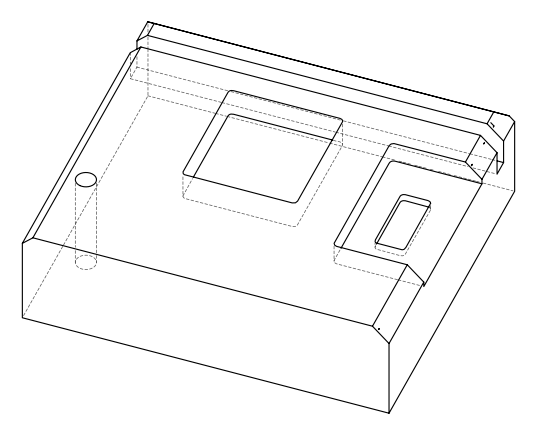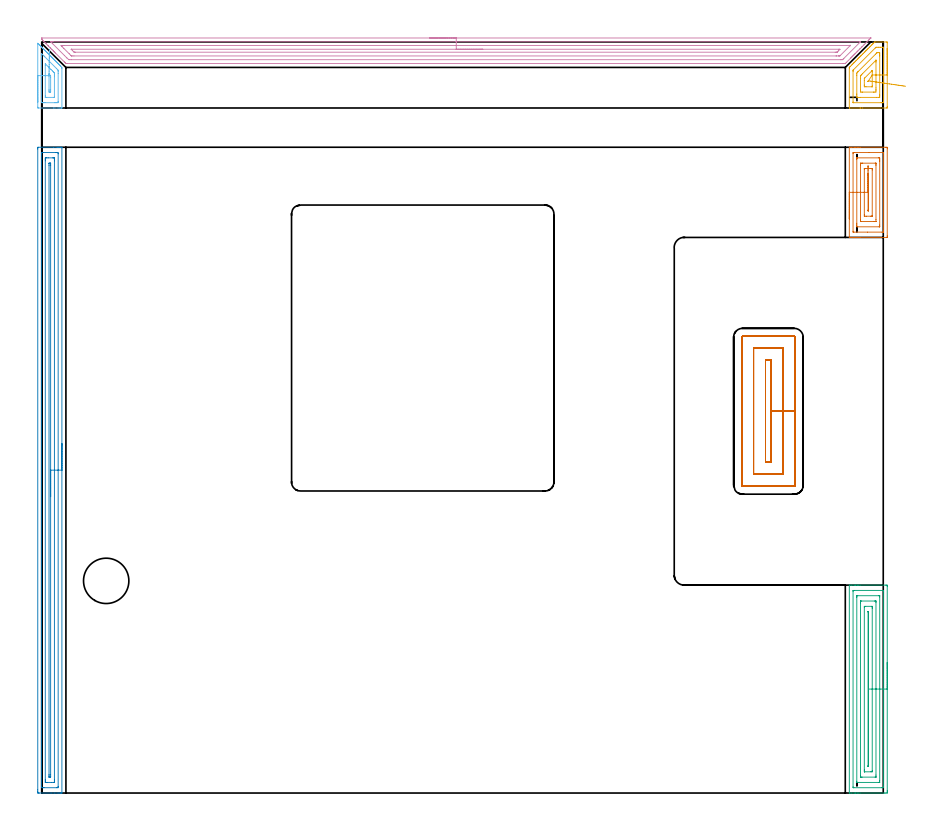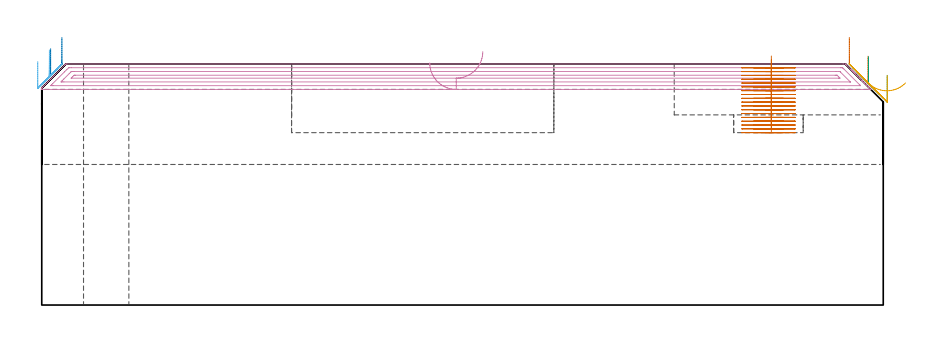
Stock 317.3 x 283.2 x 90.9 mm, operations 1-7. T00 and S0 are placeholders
(PLAN: 13 operations, 5 tool changes, 244.9 min)
(1 AREA_MILL | FG_CHAMFER_SURFACE | UGT0205_001 | 1.81 min | 4923 mm3)
(2 AREA_MILL_1 | FG_CHAMFER_SURFACE_1 | UGT0205_001 | 7.97 min | 10306 mm3)
(3 AREA_MILL_2 | FG_CHAMFER_SURFACE_2 | UGT0205_001 | 3.94 min | 8739 mm3)
(4 AREA_MILL_3 | FG_CHAMFER_SURFACE_3 | UGT0205_001 | 9.92 min | 14595 mm3)
(5 AREA_MILL_4 | FG_CHAMFER_SURFACE_4 | UGT0205_001 | 1.21 min | 2592 mm3)
(6 AREA_MILL_5 | FG_CHAMFER_SURFACE_5 | UGT0205_001 | 0.82 min | 968 mm3)
(7 MILL_RECTANGULAR_POCKET | POCKET_RECTANGULAR_STRAIGHT | NXT0201_008 | Follow Part, ap 1.5, ae 75% | 14.29 min | 42189 mm3)
(8 MILL_RECTANGULAR_POCKET_1 | POCKET_RECTANGULAR_STRAIGHT_1 | NXT0201_008 | Follow Part, ap 1.5, ae 75% | 85.88 min | 275939 mm3)
(9 MILL_SLOT | SLOT_PARTIAL_RECTANGULAR | NXT0201_008 | Follow Part, ap 1.5, ae 75% | 100.16 min | 165555 mm3)
(10 MILL_RECTANGULAR_SLOT | SLOT_RECTANGULAR | NXT0201_011 | Follow Part, ap 3, ae 75% | 18.06 min | 176289 mm3)
(11 SPOT_DRILL | STEP1HOLE | NXT0321_9005460120000 | 0.03 min | 5 mm3)
(12 DRILL_THROUGH_HOLE_INTO_CENTER | STEP1HOLE | NXT0301_065 | 0.39 min | 6287 mm3)
(13 DRILL_TO_ENLARGE_THROUGH_HOLE | STEP1HOLE | UGT0301_242 | 0.4 min | 14551 mm3)
(TOOL UGT0205_001 | Chamfer Mill 20 x 3 x 45 deg. | D20 FL50 Z2)
(TOOL NXT0201_008 | ENDMILL 6mm [2P460-0600-NA 1630] | D6 FL26 Z6)
(TOOL NXT0201_011 | ENDMILL 12mm [2P460-1200-NA 1630] | D12 FL38 Z6)
(TOOL NXT0321_9005460120000 | NC Spot Drill, 142deg, 12mm, Carbide, Uncoated | D12 PA142 FL30 Z2)
(TOOL NXT0301_065 | Carbide Drill 9.4mm [860.1-0940-075A1-MM 2214] | D9.4 PA140 FL98 Z2)
(TOOL UGT0301_242 | Twist Drill 17.1 mm | D17.1 PA118 FL130 Z2)
(OP 1 AREA_MILL)
G17 G21 G94 G90
T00 M6
G54
G17 G0 G90 X304.5 Y216.5 S1061 M3
G43 Z100.9 H0
G94 G1 Y216.538 Z100.028 F250.
Y216.652 Z99.163
Y216.841 Z98.312
Y217.103 Z97.48
Y217.437 Z96.674
Y217.84 Z95.9
Y218.308 Z95.164
Y218.84 Z94.472
Y219.429 Z93.829
Y220.072 Z93.239
Y220.764 Z92.708
Y221.5 Z92.24
Y222.274 Z91.837
Y223.08 Z91.503
Y223.912 Z91.241
Y224.764 Z91.052
Y225.628 Z90.938
Y226.5 Z90.9
Y243.389
X304.503 Y243.492 Z90.889
X304.516 Y243.5 Z90.875
X304.754 Z90.644
X305.451 Z89.948
X306.337 Z89.062
X306.78 Z88.617
X307.001 Z88.396
X307.665 Z87.732
X307.886 Z87.511
X308.551 Z86.843
X318.291 Z77.105
X318.626 Y243.498 Z76.771
X318.791 Y243.49 Z76.605
X318.799 Y243.324 Z76.599
X318.8 Y242.944 Z76.6
Y210.056
X318.796 Y209.673 Z76.602
X318.791 Y209.51 Z76.605
X318.623 Y209.5 Z76.773
X308.551 Z86.843
X307.886 Z87.511
X307.665 Z87.732
X307.001 Z88.396
X306.78 Z88.617
X306.337 Z89.062
X305.451 Z89.948
X304.754 Z90.644
X304.516 Z90.875
X304.503 Y209.508 Z90.889
X304.5 Y209.611 Z90.9
Y226.5
X305.914 Z89.486
Y241.167
X305.918 Y241.384 Z89.482
X305.921 Y241.483 Z89.479
X306.116 Y241.49 Z89.284
X306.449 Y241.499 Z88.951
X311.927 Y241.5 Z83.473
X317.075 Y241.499 Z78.325
X317.268 Y241.494 Z78.132
X317.332 Y241.49 Z78.068
X317.379 Y241.474 Z78.021
X317.386 Y241.167 Z78.014
Y211.833
X317.382 Y211.616 Z78.018
X317.379 Y211.517 Z78.021
X317.184 Y211.51 Z78.216
X316.851 Y211.501 Z78.549
X311.373 Y211.5 Z84.027
X306.225 Y211.501 Z89.175
X306.032 Y211.506 Z89.368
X305.968 Y211.51 Z89.432
X305.921 Y211.526 Z89.479
X305.914 Y211.833 Z89.486
Y226.5
X307.328 Z88.072
X307.329 Y238.838 Z88.071
X307.331 Y239.389 Z88.069
X307.333 Y239.472 Z88.067
X307.334 Y239.485 Z88.066
X307.37 Y239.491 Z88.03
X307.444 Y239.497 Z87.956
X307.555 Y239.5 Z87.845
X315.635 Y239.499 Z79.765
X315.746 Y239.497 Z79.654
X315.96 Y239.49 Z79.44
X315.964 Y239.389 Z79.436
X315.969 Y239.053 Z79.431
X315.971 Y238.5 Z79.429
Y238.162
Y214.162
X315.969 Y213.611 Z79.431
X315.967 Y213.528 Z79.433
X315.966 Y213.515 Z79.434
X315.929 Y213.509 Z79.471
X315.856 Y213.503 Z79.544
X315.745 Y213.5 Z79.655
X307.665 Y213.501 Z87.735
X307.554 Y213.503 Z87.846
X307.34 Y213.51 Z88.06
X307.336 Y213.611 Z88.064
X307.331 Y213.947 Z88.069
X307.329 Y214.5 Z88.071
X307.328 Y214.838 Z88.072
Y226.5
X308.743 Z86.657
Y236.722
X308.744 Y237.417 Z86.656
X308.747 Y237.464 Z86.653
X308.749 Y237.483 Z86.651
X308.76 Y237.49 Z86.64
X308.855 Y237.494 Z86.545
X309.049 Y237.498 Z86.351
X309.436 Y237.5 Z85.964
X309.547 Z85.853
X314.295 Y237.499 Z81.105
X314.456 Y237.497 Z80.944
X314.535 Y237.493 Z80.865
X314.55 Y237.49 Z80.85
X314.552 Y237.48 Z80.848
X314.554 Y237.451 Z80.846
X314.557 Y236.915 Z80.843
Y236.722
Y216.278
X314.555 Y215.584 Z80.845
X314.553 Y215.536 Z80.847
X314.551 Y215.517 Z80.849
X314.54 Y215.51 Z80.86
X314.445 Y215.506 Z80.955
X314.251 Y215.502 Z81.149
X313.864 Y215.5 Z81.536
X313.753 Z81.647
X309.005 Y215.501 Z86.395
X308.844 Y215.503 Z86.556
X308.765 Y215.507 Z86.635
X308.75 Y215.51 Z86.65
X308.748 Y215.52 Z86.652
X308.746 Y215.549 Z86.654
X308.743 Y216.085 Z86.657
Y216.278
Y226.5
X310.157 Z85.243
Y235.275
X310.158 Y235.386 Z85.242
X310.162 Y235.473 Z85.238
X310.164 Y235.492 Z85.236
X310.167 Y235.495 Z85.233
X310.183 Y235.497 Z85.217
X310.322 Y235.499 Z85.078
X310.654 Y235.5 Z84.746
X312.425 Z82.975
X312.978 Y235.499 Z82.422
X313.057 Y235.498 Z82.343
X313.106 Y235.494 Z82.294
X313.13 Y235.491 Z82.27
X313.136 Y235.481 Z82.264
X313.138 Y235.44 Z82.262
X313.142 Y235.11 Z82.258
X313.143 Y234.944 Z82.257
Y217.725
X313.142 Y217.614 Z82.258
X313.138 Y217.527 Z82.262
X313.136 Y217.508 Z82.264
X313.133 Y217.505 Z82.267
X313.117 Y217.503 Z82.283
X312.978 Y217.501 Z82.422
X312.646 Y217.5 Z82.754
X310.875 Z84.525
X310.322 Y217.501 Z85.078
X310.243 Y217.502 Z85.157
X310.194 Y217.506 Z85.206
X310.17 Y217.51 Z85.23
X310.164 Y217.519 Z85.236
X310.162 Y217.56 Z85.238
X310.158 Y217.89 Z85.242
X310.157 Y218.056 Z85.243
Y226.5
X311.571 Z83.829
Y232.801
X311.572 Y233.167 Z83.828
X311.575 Y233.325 Z83.825
X311.578 Y233.403 Z83.822
X311.589 Y233.49 Z83.811
X311.65 Y233.494 Z83.75
X311.697 Z83.703
X311.72 Y233.491 Z83.68
X311.724 Y233.404 Z83.676
X311.728 Y233.246 Z83.672
X311.729 Y233.167 Z83.671
Y220.199
X311.728 Y219.833 Z83.672
X311.725 Y219.675 Z83.675
X311.722 Y219.597 Z83.678
X311.71 Y219.51 Z83.69
X311.65 Y219.506 Z83.75
X311.603 Z83.797
X311.58 Y219.509 Z83.82
X311.576 Y219.596 Z83.824
X311.572 Y219.754 Z83.828
X311.571 Y219.833 Z83.829
Y226.5
Y227.372 Z83.867
Y228.237 Z83.981
Y229.088 Z84.17
Y229.92 Z84.432
Y230.726 Z84.766
Y231.5 Z85.169
Y232.236 Z85.637
Y232.928 Z86.168
Y233.571 Z86.758
Y234.16 Z87.401
Y234.692 Z88.093
Y235.16 Z88.829
Y235.563 Z89.603
Y235.897 Z90.409
Y236.159 Z91.241
Y236.348 Z92.092
Y236.462 Z92.957
Y236.5 Z93.829
G0 Z100.9
M5
M2
(OP 2 AREA_MILL_1)
G17 G21 G94 G90
T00 M6
G54
G17 G0 G90 X7.6 Y131.75 S1061 M3
G43 Z100.9 H0
G94 G1 Y131.712 Z100.028 F250.
Y131.598 Z99.163
Y131.409 Z98.312
Y131.147 Z97.48
Y130.813 Z96.674
Y130.41 Z95.9
Y129.942 Z95.164
Y129.41 Z94.472
Y128.821 Z93.829
Y128.178 Z93.239
Y127.486 Z92.708
Y126.75 Z92.24
Y125.976 Z91.837
Y125.17 Z91.503
Y124.338 Z91.241
Y123.486 Z91.052
Y122.622 Z90.938
Y121.75 Z90.9
Y0.179
X7.597 Y0.01 Z90.888
X7.559 Y0.007 Z90.85
X7.159 Y0. Z90.458
X6.871 Z90.171
X6.16 Z89.455
X4.916 Z88.213
X3.494 Z86.79
X-0.949 Y0.001 Z82.349
X-1.188 Y0.003 Z82.109
X-1.492 Y0.008 Z81.806
X-1.494 Y0.077 Z81.803
X-1.499 Y0.626 Z81.801
X-1.5 Y1.18 Z81.8
Y242.874
X-1.497 Y243.217 Z81.802
X-1.492 Y243.49 Z81.806
X-1.215 Y243.5 Z82.082
X4.383 Z87.678
X5.805 Z89.101
X6.16 Z89.455
X6.871 Z90.171
X7.159 Z90.459
X7.559 Y243.493 Z90.85
X7.597 Y243.49 Z90.888
X7.6 Y243.321 Z90.9
Y121.75
X6.186 Z89.486
X6.185 Y2.414 Z89.485
Y2.389
X6.16 Y2.01 Z89.46
X5.681 Y2.001 Z88.981
X0.829 Y2. Z84.129
X0.35 Y2.001 Z83.65
X-0.06 Y2.01 Z83.24
X-0.085 Y2.414 Z83.215
Y2.439
Y241.086
Y241.111
X-0.06 Y241.49 Z83.24
X0.419 Y241.499 Z83.719
X5.271 Y241.5 Z88.571
X5.75 Y241.499 Z89.05
X6.16 Y241.49 Z89.46
X6.184 Y241.086 Z89.484
X6.185 Y241.061 Z89.485
X6.186 Y121.75 Z89.486
X4.772 Z88.072
X4.771 Y5.095 Z88.071
X4.77 Y4.706 Z88.07
X4.767 Y4.201 Z88.067
X4.764 Y4.016 Z88.064
X4.578 Y4.005 Z87.878
X4.383 Y4.002 Z87.683
X3.694 Y4. Z86.994
X1.917 Z85.217
X1.717 Y4.001 Z85.017
X1.517 Y4.003 Z84.817
X1.384 Y4.007 Z84.684
X1.34 Y4.01 Z84.64
X1.335 Y4.026 Z84.635
X1.333 Y4.071 Z84.633
X1.33 Y4.201 Z84.63
X1.329 Y4.592 Z84.629
X1.328 Y5.095 Z84.628
X1.329 Y238.405 Z84.629
X1.33 Y238.794 Z84.63
X1.333 Y239.299 Z84.633
X1.336 Y239.484 Z84.636
X1.522 Y239.495 Z84.822
X1.717 Y239.498 Z85.017
X2.406 Y239.5 Z85.706
X4.183 Z87.483
X4.383 Y239.499 Z87.683
X4.583 Y239.497 Z87.883
X4.716 Y239.493 Z88.016
X4.76 Y239.49 Z88.06
X4.765 Y239.474 Z88.065
X4.767 Y239.429 Z88.067
X4.77 Y239.299 Z88.07
X4.771 Y238.908 Z88.071
X4.772 Y238.405 Z88.072
Y121.75
X3.357 Z86.657
Y6.883
X3.356 Y6.265 Z86.656
X3.355 Y6.13 Z86.655
X3.35 Y6.027 Z86.65
X3.344 Y6.009 Z86.644
X3.321 Y6.006 Z86.621
X3.267 Y6.002 Z86.567
X3.05 Y6.001 Z86.35
X2.833 Y6.002 Z86.133
X2.779 Y6.006 Z86.079
X2.756 Y6.009 Z86.056
X2.75 Y6.027 Z86.05
X2.747 Y6.127 Z86.047
X2.743 Y6.745 Z86.043
Y6.883
Y236.617
X2.744 Y237.235 Z86.044
X2.745 Y237.37 Z86.045
X2.75 Y237.473 Z86.05
X2.756 Y237.491 Z86.056
X2.779 Y237.494 Z86.079
X2.833 Y237.498 Z86.133
X3.05 Y237.499 Z86.35
X3.267 Y237.498 Z86.567
X3.321 Y237.494 Z86.621
X3.344 Y237.491 Z86.644
X3.35 Y237.473 Z86.65
X3.353 Y237.373 Z86.653
X3.357 Y236.755 Z86.657
Y236.617
Y121.75
Y120.878 Z86.695
Y120.014 Z86.809
Y119.162 Z86.998
Y118.33 Z87.26
Y117.524 Z87.594
Y116.75 Z87.997
Y116.014 Z88.466
Y115.322 Z88.997
Y114.679 Z89.586
Y114.09 Z90.229
Y113.558 Z90.922
Y113.09 Z91.657
Y112.687 Z92.431
Y112.353 Z93.237
Y112.091 Z94.069
Y111.902 Z94.921
Y111.788 Z95.786
Y111.75 Z96.657
G0 Z100.9
M5
M2
(OP 3 AREA_MILL_2)
G17 G21 G94 G90
T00 M6
G54
G17 G0 G90 X318.8 Y49.2 S1061 M3
G43 Z100.9 H0
Z86.6
G94 G1 Y49.162 Z85.729 F250.
Y49.048 Z84.864
Y48.859 Z84.012
Y48.597 Z83.18
Y48.263 Z82.374
Y47.86 Z81.6
Y47.391 Z80.864
Y46.86 Z80.172
Y46.271 Z79.529
Y45.628 Z78.94
Y44.936 Z78.409
Y44.2 Z77.94
Y43.426 Z77.537
Y42.62 Z77.203
Y41.788 Z76.941
Y40.936 Z76.752
Y40.072 Z76.638
Y39.2 Z76.6
Y0.928
X318.799 Y0.55 Z76.601
X318.793 Y0.046 Z76.603
X318.791 Y0.008 Z76.605
X318.291 Y0.003 Z77.105
X317.743 Y0. Z77.653
X308.551 Z86.843
X307.876 Z87.521
X307.665 Z87.732
X306.991 Z88.407
X306.78 Z88.617
X306.357 Z89.041
X305.431 Z89.968
X304.741 Y0.001 Z90.658
X304.506 Y0.01 Z90.892
X304.5 Y0.106 Z90.9
Y78.294
X304.506 Y78.39 Z90.892
X304.742 Y78.4 Z90.656
X305.431 Z89.968
X306.357 Z89.042
X306.78 Z88.617
X306.991 Z88.406
X307.665 Z87.732
X307.876 Z87.521
X308.551 Z86.843
X318.291 Z77.105
X318.632 Y78.397 Z76.765
X318.791 Y78.39 Z76.605
X318.799 Y78.229 Z76.599
X318.8 Y77.85 Z76.6
Y39.2
X317.386 Z78.014
Y2.327
X317.382 Y2.11 Z78.018
X317.379 Y2.011 Z78.021
X317.172 Y2.006 Z78.228
X316.846 Y2.001 Z78.554
X306.219 Z89.181
X306.03 Y2.005 Z89.37
X305.97 Y2.01 Z89.43
X305.921 Y2.021 Z89.479
X305.914 Y2.327 Z89.486
Y76.073
X305.918 Y76.29 Z89.482
X305.921 Y76.388 Z89.479
X306.128 Y76.394 Z89.272
X306.454 Y76.399 Z88.946
X317.081 Z78.319
X317.27 Y76.394 Z78.13
X317.33 Y76.39 Z78.07
X317.379 Y76.379 Z78.021
X317.386 Y76.073 Z78.014
Y39.2
X315.971 Z79.429
Y4.656
X315.967 Y4.104 Z79.433
X315.965 Y4.022 Z79.435
X315.962 Y4.01 Z79.438
X315.911 Y4.006 Z79.489
X315.842 Y4.002 Z79.558
X315.738 Y4. Z79.662
X315.635 Z79.765
X307.665 Y4.001 Z87.735
X307.561 Y4.003 Z87.839
X307.355 Y4.01 Z88.045
X307.334 Y4.018 Z88.066
X307.332 Y4.028 Z88.068
X307.33 Y4.056 Z88.07
X307.329 Y4.104 Z88.071
X307.328 Y4.442 Z88.072
X307.329 Y73.744 Z88.071
X307.333 Y74.296 Z88.067
X307.335 Y74.378 Z88.065
X307.338 Y74.39 Z88.062
X307.388 Y74.394 Z88.012
X307.457 Y74.398 Z87.943
X307.561 Y74.4 Z87.839
X307.665 Z87.735
X315.635 Y74.399 Z79.765
X315.739 Y74.397 Z79.661
X315.945 Y74.39 Z79.455
X315.966 Y74.382 Z79.434
X315.968 Y74.372 Z79.432
X315.97 Y74.344 Z79.43
X315.971 Y74.296 Z79.429
Y73.958
Y39.2
X314.557 Z80.843
Y6.77
X314.555 Y6.076 Z80.845
X314.553 Y6.029 Z80.847
X314.551 Y6.011 Z80.849
X314.534 Y6.009 Z80.866
X314.439 Y6.004 Z80.961
X314.247 Y6.001 Z81.153
X309.318 Y6. Z86.082
X309.004 Y6.002 Z86.396
X308.847 Y6.006 Z86.553
X308.77 Y6.01 Z86.63
X308.749 Y6.02 Z86.651
X308.748 Y6.045 Z86.652
X308.743 Y6.576 Z86.657
Y71.63
X308.745 Y72.324 Z86.655
X308.747 Y72.371 Z86.653
X308.749 Y72.389 Z86.651
X308.766 Y72.391 Z86.634
X308.861 Y72.396 Z86.539
X309.053 Y72.399 Z86.347
X313.982 Y72.4 Z81.418
X314.296 Y72.398 Z81.104
X314.452 Y72.394 Z80.948
X314.53 Y72.39 Z80.87
X314.551 Y72.38 Z80.849
X314.552 Y72.355 Z80.848
X314.556 Y71.824 Z80.844
X314.557 Y39.2 Z80.843
X313.143 Z82.257
Y8.382
X313.141 Y8.216 Z82.259
X313.139 Y8.106 Z82.261
X313.136 Y8.024 Z82.264
X313.113 Y8.01 Z82.287
X312.978 Y8.007 Z82.422
X312.636 Y8.001 Z82.764
X310.322 Y8. Z85.078
X310.244 Y8.001 Z85.156
X310.196 Y8.004 Z85.204
X310.171 Y8.009 Z85.229
X310.164 Y8.013 Z85.236
X310.162 Y8.051 Z85.238
X310.158 Y8.381 Z85.242
X310.157 Y8.547 Z85.243
Y8.712
Y70.018
X310.159 Y70.184 Z85.241
X310.161 Y70.294 Z85.239
X310.164 Y70.376 Z85.236
X310.187 Y70.39 Z85.213
X310.322 Y70.393 Z85.078
X310.664 Y70.399 Z84.736
X312.978 Y70.4 Z82.422
X313.056 Y70.399 Z82.344
X313.104 Y70.395 Z82.296
X313.129 Y70.39 Z82.271
X313.136 Y70.387 Z82.264
X313.137 Y70.349 Z82.263
X313.142 Y70.019 Z82.258
X313.143 Y69.853 Z82.257
Y69.688
Y39.2
X311.729 Z83.671
X311.728 Y10.165 Z83.672
X311.727 Y10.086 Z83.673
X311.723 Y10.034 Z83.677
X311.72 Y10.009 Z83.68
X311.713 Y10.007 Z83.687
X311.65 Y10.004 Z83.75
X311.604 Y10.006 Z83.796
X311.582 Y10.009 Z83.818
X311.578 Y10.087 Z83.822
X311.573 Y10.245 Z83.827
X311.572 Y10.324 Z83.828
Y68.235
X311.573 Y68.314 Z83.827
X311.576 Y68.365 Z83.824
X311.58 Y68.391 Z83.82
X311.587 Y68.393 Z83.813
X311.65 Y68.396 Z83.75
X311.695 Y68.394 Z83.705
X311.718 Y68.391 Z83.682
X311.722 Y68.313 Z83.678
X311.727 Y68.155 Z83.673
X311.728 Y68.076 Z83.672
X311.729 Y39.2 Z83.671
Y38.328 Z83.709
Y37.463 Z83.823
Y36.612 Z84.012
Y35.78 Z84.274
Y34.974 Z84.608
Y34.2 Z85.011
Y33.464 Z85.48
Y32.772 Z86.011
Y32.129 Z86.6
Y31.54 Z87.243
Y31.008 Z87.935
Y30.54 Z88.671
Y30.137 Z89.445
Y29.803 Z90.251
Y29.541 Z91.083
Y29.352 Z91.935
Y29.238 Z92.8
Y29.2 Z93.671
G0 Z100.9
M5
M2
(OP 4 AREA_MILL_3)
G17 G21 G94 G90
T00 M6
G54
G17 G0 G90 X146.3 Y284.7 S1061 M3
G43 Z100.9 H0
Z91.3
G94 G1 X146.338 Z90.428 F250.
X146.452 Z89.564
X146.641 Z88.712
X146.903 Z87.88
X147.237 Z87.074
X147.64 Z86.3
X148.109 Z85.564
X148.64 Z84.872
X149.229 Z84.229
X149.872 Z83.64
X150.564 Z83.108
X151.3 Z82.64
X152.074 Z82.237
X152.88 Z81.903
X153.712 Z81.641
X154.564 Z81.452
X155.429 Z81.338
X156.3 Z81.3
X312.59 Y284.699 Z81.299
X312.591 Y284.697 Z81.302
X312.59 Y284.69 Z81.308
X311.909 Y284.009 Z81.991
X311.754 Y283.853 Z82.144
X311.697 Y283.796 Z82.202
X311.07 Y283.17 Z82.83
X310.876 Y282.974 Z83.022
X310.231 Y282.331 Z83.669
X309.998 Y282.096 Z83.9
X309.393 Y281.493 Z84.507
X309.318 Y281.417 Z84.582
X309.119 Y281.218 Z84.779
X308.554 Y280.654 Z85.346
X308.425 Y280.524 Z85.474
X308.241 Y280.339 Z85.657
X307.715 Y279.815 Z86.185
X307.363 Y279.461 Z86.535
X306.876 Y278.976 Z87.024
X306.64 Y278.739 Z87.259
X306.485 Y278.582 Z87.413
X306.332 Y278.431 Z87.567
X306.194 Y278.293 Z87.705
X306.045 Y278.143 Z87.852
X305.899 Y277.998 Z87.999
X305.748 Y277.847 Z88.151
X305.606 Y277.704 Z88.292
X305.467 Y277.566 Z88.432
X305.302 Y277.401 Z88.597
X305.167 Y277.265 Z88.731
X305.035 Y277.133 Z88.864
X303.409 Y275.508 Z90.489
X303.071 Y275.172 Z90.827
X303.001 Y275.106 Z90.892
X302.178 Y275.1 Z90.9
X9.461
X9.098 Y275.106 Z90.892
X9.029 Y275.171 Z90.827
X8.775 Y275.425 Z90.575
X8.652 Y275.548 Z90.452
X8.568 Y275.63 Z90.367
X5.177 Y279.022 Z86.975
X4.846 Y279.354 Z86.646
X4.622 Y279.578 Z86.421
X4.404 Y279.795 Z86.203
X4.298 Y279.9 Z86.096
X3.861 Y280.339 Z85.66
X3.42 Y280.778 Z85.218
X3.214 Y280.986 Z85.013
X3.169 Y281.031 Z84.969
X2.542 Y281.657 Z84.34
X2.331 Y281.869 Z84.131
X1.664 Y282.535 Z83.462
X1.492 Y282.708 Z83.292
X1.429 Y282.771 Z83.229
X0.785 Y283.413 Z82.584
X0.653 Y283.547 Z82.453
X0.347 Y283.853 Z82.147
X0.09 Y284.11 Z81.89
X0. Y284.203 Z81.795
X-0.058 Y284.265 Z81.731
X-0.055 Y284.292 Z81.705
X-0.01 Y284.511 Z81.487
X-0.002 Y284.656 Z81.343
X0.002 Y284.692 Z81.306
X0.09 Y284.7 Z81.3
X156.3
Y283.286 Z82.714
X308.425 Y283.285 Z82.715
X308.556 Y283.284 Z82.716
X308.671 Y283.281 Z82.719
X308.715 Y283.279 Z82.721
X308.711 Y283.272 Z82.728
X308.644 Y283.198 Z82.802
X308.518 Y283.068 Z82.932
X308.425 Y282.975 Z83.025
X302.448 Y276.999 Z89.001
X302.178 Y276.731 Z89.269
X302. Y276.562 Z89.438
X301.948 Y276.521 Z89.479
X301.857 Y276.519 Z89.481
X301.667 Y276.516 Z89.484
X301.286 Y276.514 Z89.486
X301.156
X11.116 Y276.515 Z89.485
X10.353 Y276.52 Z89.48
X10.216 Y276.521 Z89.479
X9.461 Y277.194 Z88.806
X9.387 Y277.265 Z88.735
X8.568 Y278.081 Z87.919
X4.115 Y282.535 Z83.465
X3.68 Y282.973 Z83.027
X3.475 Y283.183 Z82.817
X3.385 Y283.277 Z82.723
X3.443 Y283.279 Z82.721
X4.106 Y283.285 Z82.715
X4.236
X156.3 Y283.286 Z82.714
Y281.872 Z84.128
X304.709 Y281.871 Z84.129
X304.855 Y281.868 Z84.132
X304.858 Y281.866 Z84.134
X304.859 Y281.862 Z84.138
X304.855 Y281.855 Z84.145
X301.143 Y278.143 Z87.857
X300.991 Y277.998 Z88.002
X300.936 Y277.947 Z88.053
X300.829 Y277.935 Z88.065
X300.609 Y277.931 Z88.069
X300.393 Y277.93 Z88.07
X299.719 Y277.928 Z88.072
X299.501
X12.138 Y277.929 Z88.071
X11.46 Y277.932 Z88.068
X11.246 Y277.935 Z88.065
X11.181 Y277.943 Z88.057
X11.11 Y278.006 Z87.994
X10.965 Y278.143 Z87.857
X10.353 Y278.747 Z87.253
X8.321 Y280.778 Z85.222
X7.676 Y281.426 Z84.574
X7.453 Y281.657 Z84.343
X7.258 Y281.865 Z84.135
X7.461 Y281.869 Z84.131
X7.676 Y281.87 Z84.13
X8.35 Y281.871 Z84.129
X156.3 Y281.872 Z84.128
Y280.457 Z85.543
X300.393
X300.721 Y280.456 Z85.544
X300.882 Y280.453 Z85.547
X300.979 Y280.451 Z85.549
X300.917 Y280.377 Z85.623
X300.862 Y280.317 Z85.683
X300.451 Y279.9 Z86.1
X300.393 Y279.842 Z86.158
X299.977 Y279.432 Z86.568
X299.905 Y279.365 Z86.635
X299.885 Y279.35 Z86.65
X299.854 Y279.347 Z86.653
X299.784 Y279.345 Z86.655
X299.501 Y279.343 Z86.657
X299.175
X12.704
X12.421 Y279.345 Z86.655
X12.28 Y279.347 Z86.653
X12.214 Y279.35 Z86.65
X12.138 Y279.418 Z86.582
X11.651 Y279.9 Z86.1
X11.246 Y280.305 Z85.695
X11.115 Y280.445 Z85.555
X11.11 Y280.451 Z85.549
X11.118 Y280.453 Z85.547
X11.159 Y280.456 Z85.544
X11.246 Y280.457 Z85.543
X156.3
X157.172 Z85.581
X158.037 Z85.695
X158.888 Z85.883
X159.72 Z86.146
X160.526 Z86.48
X161.3 Z86.882
X162.036 Z87.351
X162.728 Z87.882
X163.371 Z88.472
X163.961 Z89.115
X164.492 Z89.807
X164.96 Z90.543
X165.363 Z91.317
X165.697 Z92.122
X165.959 Z92.955
X166.148 Z93.806
X166.262 Z94.671
X166.3 Z95.543
G0 Z100.9
M5
M2
(OP 5 AREA_MILL_4)
G17 G21 G94 G90
T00 M6
G54
G17 G0 G90 X318.8 Y280.75 S1061 M3
G43 Z100.9 H0
Z86.6
G94 G1 Y280.712 Z85.729 F250.
Y280.598 Z84.864
Y280.409 Z84.012
Y280.147 Z83.18
Y279.813 Z82.374
Y279.41 Z81.6
Y278.942 Z80.864
Y278.41 Z80.172
Y277.821 Z79.529
Y277.178 Z78.94
Y276.486 Z78.409
Y275.75 Z77.94
Y274.976 Z77.537
Y274.17 Z77.203
Y273.338 Z76.941
Y272.486 Z76.752
Y271.622 Z76.638
Y270.75 Z76.6
Y258.802
X318.795 Y258.42 Z76.602
X318.791 Y258.31 Z76.605
X318.675 Y258.3 Z76.721
X309.436 Z85.957
X308.669 Z86.729
X308.551 Z86.848
X304.634 Y258.301 Z90.764
X304.505 Y258.31 Z90.893
X304.5 Y258.359 Z90.9
X304.501 Y273.405 Z90.899
X304.498 Y273.543 Z90.896
X304.506 Y273.597 Z90.887
X304.514 Y273.615 Z90.879
X304.534 Y273.637 Z90.86
X304.747 Y273.848 Z90.651
X304.906 Y274.006 Z90.494
X305.451 Y274.553 Z89.945
X305.793 Y274.893 Z89.607
X305.994 Y275.095 Z89.405
X306.222 Y275.323 Z89.176
X306.337 Y275.439 Z89.059
X306.68 Y275.78 Z88.72
X306.879 Y275.979 Z88.521
X307.107 Y276.208 Z88.291
X307.222 Y276.324 Z88.174
X307.567 Y276.667 Z87.833
X307.763 Y276.863 Z87.637
X307.992 Y277.093 Z87.406
X308.108 Y277.21 Z87.288
X308.454 Y277.554 Z86.946
X308.647 Y277.747 Z86.753
X308.877 Y277.978 Z86.521
X308.993 Y278.095 Z86.403
X309.341 Y278.441 Z86.059
X309.531 Y278.631 Z85.869
X309.762 Y278.863 Z85.636
X309.879 Y278.981 Z85.517
X310.228 Y279.328 Z85.172
X310.415 Y279.515 Z84.985
X310.647 Y279.748 Z84.751
X310.764 Y279.866 Z84.632
X311.115 Y280.215 Z84.285
X311.299 Y280.399 Z84.101
X311.532 Y280.633 Z83.866
X311.65 Y280.752 Z83.746
X312.002 Y281.102 Z83.398
X312.183 Y281.283 Z83.217
X312.417 Y281.518 Z82.981
X312.536 Y281.637 Z82.861
X312.889 Y281.989 Z82.511
X313.067 Y282.167 Z82.332
X313.302 Y282.403 Z82.096
X313.421 Y282.523 Z81.975
X313.951 Y283.051 Z81.448
X314.101 Y283.19 Z81.297
X314.174 Y283.2 Z81.224
X318.41 Z76.988
X318.791 Y283.199 Z76.605
X318.8 Y282.887 Z76.6
Y270.75
X317.386 Z78.014
X317.385 Y260.572 Z78.015
X317.381 Y260.356 Z78.019
X317.379 Y260.312 Z78.021
X317.246 Y260.307 Z78.154
X317.065 Y260.303 Z78.335
X316.792 Y260.3 Z78.608
X316.52 Z78.88
X306.166 Z89.234
X306.015 Y260.302 Z89.385
X305.978 Y260.305 Z89.422
X305.943 Y260.31 Z89.457
X305.921 Y260.321 Z89.479
X305.914 Y260.572 Z89.486
X305.915 Y272.078 Z89.485
X305.921 Y272.509 Z89.479
X305.922 Y272.559 Z89.478
X305.951 Y272.592 Z89.449
X306.008 Y272.654 Z89.392
X306.104 Y272.753 Z89.296
X314.279 Y280.928 Z81.121
X314.518 Y281.159 Z80.882
X314.549 Y281.188 Z80.851
X314.614 Y281.192 Z80.786
X314.749 Y281.195 Z80.651
X315.363 Y281.2 Z80.037
X315.635 Z79.765
X316.248 Z79.152
X317.134 Z78.266
X317.285 Y281.198 Z78.115
X317.322 Y281.195 Z78.078
X317.357 Y281.19 Z78.043
X317.379 Y281.179 Z78.021
X317.386 Y280.928 Z78.014
Y270.75
X315.972 Z79.428
X315.971 Y263.227 Z79.429
X315.969 Y262.893 Z79.431
X315.964 Y262.342 Z79.436
X315.673 Y262.304 Z79.727
X315.635 Y262.302 Z79.765
X314.791 Y262.3 Z80.609
X308.593 Z86.807
X307.705 Y262.302 Z87.695
X307.665 Y262.305 Z87.735
X307.336 Y262.342 Z88.064
X307.332 Y262.675 Z88.068
X307.33 Y263.227 Z88.07
X307.329 Y263.563 Z88.071
X307.33 Y270.642 Z88.07
X307.333 Y271.193 Z88.067
X307.335 Y271.522 Z88.065
X307.665 Y271.863 Z87.735
X307.771 Y271.971 Z87.629
X314.411 Y278.611 Z80.989
X314.749 Y278.948 Z80.651
X314.856 Y279.051 Z80.544
X314.969 Y279.158 Z80.431
X315.596 Y279.197 Z79.804
X315.635 Y279.194 Z79.765
X315.964 Y279.158 Z79.436
X315.968 Y278.825 Z79.432
X315.971 Y278.273 Z79.429
Y277.937
X315.972 Y270.75 Z79.428
X314.557 Z80.843
Y265.882
Y265.19
X314.556 Y264.997 Z80.844
X314.55 Y264.311 Z80.85
X313.864 Y264.302 Z81.536
X313.675 Y264.301 Z81.725
X309.436 Z85.964
X309.246 Y264.302 Z86.154
X308.75 Y264.312 Z86.65
X308.745 Y264.803 Z86.655
X308.744 Y264.997 Z86.656
X308.743 Y269.422 Z86.657
X308.745 Y270.113 Z86.655
X308.747 Y270.307 Z86.653
X308.75 Y270.476 Z86.65
X308.854 Y270.593 Z86.546
X309. Y270.744 Z86.4
X309.436 Y271.188 Z85.964
X314.483 Y276.234 Z80.917
X314.524 Y276.271 Z80.876
X314.548 Y276.291 Z80.852
X314.55 Y276.29 Z80.85
X314.552 Y276.278 Z80.848
X314.555 Y276.158 Z80.845
X314.557 Y275.81 Z80.843
Y275.618
Y270.75
X313.143 Z82.257
Y266.603
X313.14 Y266.438 Z82.26
X313.136 Y266.33 Z82.264
X313.133 Y266.309 Z82.267
X313.123 Y266.306 Z82.277
X313.095 Y266.303 Z82.305
X312.978 Y266.301 Z82.422
X310.788 Z84.612
X310.322 Y266.307 Z85.078
X310.173 Y266.31 Z85.227
X310.163 Y266.603 Z85.237
X310.16 Y266.767 Z85.24
X310.158 Y266.931 Z85.242
Y268.701
X310.165 Y269.422 Z85.235
X310.167 Y269.458 Z85.233
X310.19 Y269.485 Z85.21
X310.223 Y269.522 Z85.177
X310.322 Y269.623 Z85.078
X312.877 Y272.179 Z82.523
X312.978 Y272.277 Z82.422
X313.083 Y272.374 Z82.317
X313.136 Y272.422 Z82.264
X313.139 Y272.352 Z82.261
X313.141 Y272.242 Z82.259
X313.143 Y272.078 Z82.257
Y271.913
Y270.75
X311.722 Y268.537 Z83.678
X311.725 Y268.486 Z83.675
X311.726 Y268.449 Z83.674
X311.722 Y268.32 Z83.678
X311.676 Y268.31 Z83.724
X311.588 Y268.309 Z83.812
X311.579 Y268.31 Z83.821
X311.577 Y268.328 Z83.823
X311.576 Y268.369 Z83.824
X311.578 Y268.399 Z83.822
X311.604 Y268.445 Z83.796
X311.689 Y268.537 Z83.711
X311.7 Y268.541 Z83.7
X311.722 Y268.537 Z83.678
X312.361 Y268.444 Z83.092
X313.049 Y268.344 Z82.565
X313.779 Y268.238 Z82.1
X314.547 Y268.126 Z81.701
X315.347 Y268.009 Z81.372
X316.171 Y267.889 Z81.114
X317.015 Y267.766 Z80.929
X317.871 Y267.641 Z80.82
X318.734 Y267.516 Z80.786
X319.596 Y267.39 Z80.829
X320.452 Y267.265 Z80.947
X321.293 Y267.143 Z81.141
X322.115 Y267.023 Z81.407
X322.911 Y266.907 Z81.746
X323.675 Y266.796 Z82.152
X324.401 Y266.69 Z82.625
X325.083 Y266.591 Z83.16
X325.716 Y266.499 Z83.752
G0 Z100.9
M5
M2
(OP 6 AREA_MILL_5)
G17 G21 G94 G90
T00 M6
G54
G17 G0 G90 X-1.5 Y260.5 S1061 M3
G43 Z100.9 H0
Z91.8
G94 G1 Y260.538 Z90.928 F250.
Y260.652 Z90.064
Y260.841 Z89.212
Y261.103 Z88.38
Y261.437 Z87.574
Y261.84 Z86.8
Y262.308 Z86.064
Y262.84 Z85.372
Y263.429 Z84.729
Y264.072 Z84.14
Y264.764 Z83.608
Y265.5 Z83.14
Y266.274 Z82.737
Y267.08 Z82.403
Y267.912 Z82.141
Y268.764 Z81.952
Y269.628 Z81.838
Y270.5 Z81.8
Y282.467
X-1.498 Y282.693
X-1.497 Y282.694 Z81.801
X-1.492 Y282.693 Z81.806
X-1.097 Y282.297 Z82.203
X-0.949 Y282.15 Z82.348
X-0.898 Y282.098 Z82.401
X-0.704 Y281.904 Z82.595
X-0.652 Y281.854 Z82.644
X-0.6 Y281.801 Z82.699
X-0.409 Y281.609 Z82.89
X-0.356 Y281.558 Z82.941
X-0.303 Y281.504 Z82.996
X-0.114 Y281.314 Z83.185
X-0.06 Y281.262 Z83.237
X-0.006 Y281.206 Z83.293
X0.181 Y281.019 Z83.48
X0.236 Y280.965 Z83.533
X0.292 Y280.909 Z83.591
X0.476 Y280.724 Z83.775
X0.532 Y280.669 Z83.829
X0.589 Y280.611 Z83.888
X0.771 Y280.429 Z84.07
X0.829 Y280.373 Z84.125
X0.886 Y280.314 Z84.185
X1.066 Y280.134 Z84.365
X1.125 Y280.077 Z84.421
X1.184 Y280.017 Z84.483
X1.361 Y279.839 Z84.66
X1.421 Y279.781 Z84.718
X1.481 Y279.719 Z84.78
X1.656 Y279.544 Z84.955
X1.717 Y279.484 Z85.014
X1.779 Y279.422 Z85.078
X1.951 Y279.249 Z85.25
X2.013 Y279.188 Z85.31
X2.076 Y279.124 Z85.375
X2.246 Y278.954 Z85.545
X2.31 Y278.892 Z85.606
X2.373 Y278.827 Z85.672
X2.541 Y278.659 Z85.84
X2.606 Y278.596 Z85.902
X2.671 Y278.53 Z85.97
X2.836 Y278.364 Z86.135
X2.902 Y278.3 Z86.198
X2.968 Y278.232 Z86.267
X3.131 Y278.069 Z86.43
X3.198 Y278.003 Z86.495
X3.266 Y277.935 Z86.565
X3.426 Y277.774 Z86.725
X3.494 Y277.707 Z86.791
X3.563 Y277.637 Z86.862
X3.721 Y277.479 Z87.02
X3.791 Y277.411 Z87.087
X3.86 Y277.34 Z87.159
X4.016 Y277.184 Z87.315
X4.087 Y277.115 Z87.383
X4.158 Y277.043 Z87.457
X4.311 Y276.889 Z87.61
X4.383 Y276.819 Z87.679
X4.455 Y276.745 Z87.754
X4.606 Y276.594 Z87.905
X4.679 Y276.523 Z87.975
X4.752 Y276.448 Z88.052
X4.901 Y276.299 Z88.2
X4.975 Y276.226 Z88.272
X5.05 Y276.15 Z88.349
X5.196 Y276.004 Z88.495
X5.271 Y275.93 Z88.568
X5.347 Y275.853 Z88.646
X5.491 Y275.709 Z88.79
X5.568 Y275.634 Z88.864
X5.645 Y275.556 Z88.944
X5.786 Y275.414 Z89.086
X5.864 Y275.338 Z89.16
X5.942 Y275.258 Z89.241
X6.081 Y275.119 Z89.381
X6.16 Y275.042 Z89.456
X6.239 Y274.961 Z89.539
X6.376 Y274.824 Z89.676
X6.456 Y274.745 Z89.752
X6.537 Y274.664 Z89.836
X6.671 Y274.529 Z89.971
X6.752 Y274.449 Z90.049
X6.834 Y274.366 Z90.133
X6.966 Y274.234 Z90.266
X7.049 Y274.153 Z90.345
X7.534 Y273.665 Z90.834
X7.594 Y273.604 Z90.892
X7.6 Y273.176 Z90.9
Y258.456
X7.597 Y258.31 Z90.888
X7.564 Y258.306 Z90.855
X7.215 Y258.3 Z90.515
X6.78 Z90.079
X6.16 Z89.455
X4.962 Z88.259
X4.383 Z87.677
X-1.239 Y258.301 Z82.059
X-1.492 Y258.31 Z81.806
X-1.499 Y258.562 Z81.799
Y258.588
X-1.5 Y270.5 Z81.8
X-0.086 Z83.214
Y277.637
X-0.084 Y278.53 Z83.216
Y278.553
X-0.06 Y278.798 Z83.24
X0.217 Y278.53 Z83.517
X0.829 Y277.921 Z84.129
X1.113 Y277.637 Z84.413
X5.572 Y273.177 Z88.872
X6.16 Y272.578 Z89.46
X6.183 Y272.284 Z89.483
X6.185 Y272.26 Z89.485
X6.186 Y271.392 Z89.486
X6.185 Y260.686 Z89.485
X6.184 Y260.662 Z89.484
X6.16 Y260.31 Z89.46
X5.654 Y260.302 Z88.954
X5.271 Y260.301 Z88.571
X4.767 Y260.3 Z88.067
X1.213 Z84.513
X0.829 Y260.301 Z84.129
X0.322 Y260.303 Z83.622
X-0.06 Y260.31 Z83.24
X-0.084 Y260.686 Z83.216
X-0.085 Y260.711 Z83.215
X-0.086 Y270.5 Z83.214
X1.328 Z84.628
X1.329 Y274.458 Z84.629
X1.331 Y274.961 Z84.631
X1.337 Z84.637
X3.494 Y272.807 Z86.794
X4.016 Y272.284 Z87.316
X4.383 Y271.914 Z87.683
X4.641 Y271.648 Z87.941
X4.765 Y271.517 Z88.065
X4.766 Y271.392 Z88.066
X4.77 Y271.004 Z88.07
X4.771 Y270.5 Z88.071
Y270.11
Y262.47
X4.769 Y262.373 Z88.069
X4.767 Y262.326 Z88.067
X4.765 Y262.31 Z88.065
X4.722 Y262.307 Z88.022
X4.551 Y262.301 Z87.851
X1.717 Y262.3 Z85.017
X1.547 Y262.302 Z84.847
X1.434 Y262.305 Z84.734
X1.346 Y262.31 Z84.646
X1.335 Y262.323 Z84.635
X1.333 Y262.341 Z84.633
X1.331 Y262.47 Z84.631
X1.329 Y262.86 Z84.629
X1.328 Y270.5 Z84.628
X2.745 Y270.481 Z86.045
Y270.5
X2.756 Y271.083 Z86.056
X3.344 Y270.5 Z86.644
X3.355 Y269.881 Z86.655
X3.357 Y269.746 Z86.657
Y265.147
X3.353 Y264.53 Z86.653
X3.351 Y264.399 Z86.651
X3.343 Y264.31 Z86.643
X3.249 Y264.307 Z86.549
X3.05 Y264.305 Z86.35
X2.851 Y264.307 Z86.151
X2.757 Y264.31 Z86.057
X2.75 Y264.393 Z86.05
X2.744 Y265.008 Z86.044
X2.743 Y265.147 Z86.043
Y270.362
X2.745 Y270.481 Z86.045
X2.757 Y271.352 Z86.095
X2.769 Y272.215 Z86.221
X2.78 Y273.064 Z86.421
X2.791 Y273.892 Z86.695
X2.802 Y274.693 Z87.039
X2.813 Y275.462 Z87.453
X2.823 Y276.191 Z87.931
X2.832 Y276.876 Z88.472
X2.841 Y277.511 Z89.07
X2.849 Y278.091 Z89.721
X2.856 Y278.613 Z90.42
X2.862 Y279.071 Z91.162
X2.867 Y279.464 Z91.942
X2.872 Y279.786 Z92.752
X2.875 Y280.037 Z93.588
X2.877 Y280.215 Z94.442
X2.879 Y280.317 Z95.308
Y280.343 Z96.18
G0 Z100.9
M5
M2
(OP 7 MILL_RECTANGULAR_POCKET)
G17 G21 G94 G90
T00 M6
G54
G17 G0 G90 X275.1 Y127.384 S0 M3
G43 Z100.9 H1
Z93.9
G94 G1 Y143.95 Z89.461 F250.
Y163.2 F500.
X272.9
Y124.7
X275.1
Y143.95
X279.6
Y167.7
X268.4
Y120.2
X279.6
Y143.95
X284.1
Y171.9
G3 X283.8 Y172.2 R0.3
G1 X264.2
G3 X263.9 Y171.9 R0.3
G1 Y116.
G3 X264.2 Y115.7 R0.3
G1 X283.8
G3 X284.1 Y116. R0.3
G1 Y143.95
Y144.95
G0 X275.1 Y127.384 Z92.461
G1 Y143.95 Z88.022 F250.
Y163.2 F500.
X272.9
Y124.7
X275.1
Y143.95
X279.6
Y167.7
X268.4
Y120.2
X279.6
Y143.95
X284.1
Y171.9
G3 X283.8 Y172.2 R0.3
G1 X264.2
G3 X263.9 Y171.9 R0.3
G1 Y116.
G3 X264.2 Y115.7 R0.3
G1 X283.8
G3 X284.1 Y116. R0.3
G1 Y143.95
Y144.95
G0 X275.1 Y127.384 Z91.022
G1 Y143.95 Z86.583 F250.
Y163.2 F500.
X272.9
Y124.7
X275.1
Y143.95
X279.6
Y167.7
X268.4
Y120.2
X279.6
Y143.95
X284.1
Y171.9
G3 X283.8 Y172.2 R0.3
G1 X264.2
G3 X263.9 Y171.9 R0.3
G1 Y116.
G3 X264.2 Y115.7 R0.3
G1 X283.8
G3 X284.1 Y116. R0.3
G1 Y143.95
Y144.95
G0 X275.1 Y127.384 Z89.583
G1 Y143.95 Z85.144 F250.
Y163.2 F500.
X272.9
Y124.7
X275.1
Y143.95
X279.6
Y167.7
X268.4
Y120.2
X279.6
Y143.95
X284.1
Y171.9
G3 X283.8 Y172.2 R0.3
G1 X264.2
G3 X263.9 Y171.9 R0.3
G1 Y116.
G3 X264.2 Y115.7 R0.3
G1 X283.8
G3 X284.1 Y116. R0.3
G1 Y143.95
Y144.95
G0 X275.1 Y127.384 Z88.144
G1 Y143.95 Z83.705 F250.
Y163.2 F500.
X272.9
Y124.7
X275.1
Y143.95
X279.6
Y167.7
X268.4
Y120.2
X279.6
Y143.95
X284.1
Y171.9
G3 X283.8 Y172.2 R0.3
G1 X264.2
G3 X263.9 Y171.9 R0.3
G1 Y116.
G3 X264.2 Y115.7 R0.3
G1 X283.8
G3 X284.1 Y116. R0.3
G1 Y143.95
Y144.95
G0 X275.1 Y127.384 Z86.705
G1 Y143.95 Z82.267 F250.
Y163.2 F500.
X272.9
Y124.7
X275.1
Y143.95
X279.6
Y167.7
X268.4
Y120.2
X279.6
Y143.95
X284.1
Y171.9
G3 X283.8 Y172.2 R0.3
G1 X264.2
G3 X263.9 Y171.9 R0.3
G1 Y116.
G3 X264.2 Y115.7 R0.3
G1 X283.8
G3 X284.1 Y116. R0.3
G1 Y143.95
Y144.95
G0 X275.1 Y127.384 Z85.267
G1 Y143.95 Z80.828 F250.
Y163.2 F500.
X272.9
Y124.7
X275.1
Y143.95
X279.6
Y167.7
X268.4
Y120.2
X279.6
Y143.95
X284.1
Y171.9
G3 X283.8 Y172.2 R0.3
G1 X264.2
G3 X263.9 Y171.9 R0.3
G1 Y116.
G3 X264.2 Y115.7 R0.3
G1 X283.8
G3 X284.1 Y116. R0.3
G1 Y143.95
Y144.95
G0 X275.1 Y127.384 Z83.828
G1 Y143.95 Z79.389 F250.
Y163.2 F500.
X272.9
Y124.7
X275.1
Y143.95
X279.6
Y167.7
X268.4
Y120.2
X279.6
Y143.95
X284.1
Y171.9
G3 X283.8 Y172.2 R0.3
G1 X264.2
G3 X263.9 Y171.9 R0.3
G1 Y116.
G3 X264.2 Y115.7 R0.3
G1 X283.8
G3 X284.1 Y116. R0.3
G1 Y143.95
Y144.95
G0 X275.1 Y127.384 Z82.389
G1 Y143.95 Z77.95 F250.
Y163.2 F500.
X272.9
Y124.7
X275.1
Y143.95
X279.6
Y167.7
X268.4
Y120.2
X279.6
Y143.95
X284.1
Y171.9
G3 X283.8 Y172.2 R0.3
G1 X264.2
G3 X263.9 Y171.9 R0.3
G1 Y116.
G3 X264.2 Y115.7 R0.3
G1 X283.8
G3 X284.1 Y116. R0.3
G1 Y143.95
Y144.95
G0 X275.1 Y127.384 Z80.95
G1 Y143.95 Z76.511 F250.
Y163.2 F500.
X272.9
Y124.7
X275.1
Y143.95
X279.6
Y167.7
X268.4
Y120.2
X279.6
Y143.95
X284.1
Y171.9
G3 X283.8 Y172.2 R0.3
G1 X264.2
G3 X263.9 Y171.9 R0.3
G1 Y116.
G3 X264.2 Y115.7 R0.3
G1 X283.8
G3 X284.1 Y116. R0.3
G1 Y143.95
Y144.95
G0 X275.1 Y127.384 Z79.511
G1 Y143.95 Z75.072 F250.
Y163.2 F500.
X272.9
Y124.7
X275.1
Y143.95
X279.6
Y167.7
X268.4
Y120.2
X279.6
Y143.95
X284.1
Y171.9
G3 X283.8 Y172.2 R0.3
G1 X264.2
G3 X263.9 Y171.9 R0.3
G1 Y116.
G3 X264.2 Y115.7 R0.3
G1 X283.8
G3 X284.1 Y116. R0.3
G1 Y143.95
Y144.95
G0 X275.1 Y127.384 Z78.072
G1 Y143.95 Z73.633 F250.
Y163.2 F500.
X272.9
Y124.7
X275.1
Y143.95
X279.6
Y167.7
X268.4
Y120.2
X279.6
Y143.95
X284.1
Y171.9
G3 X283.8 Y172.2 R0.3
G1 X264.2
G3 X263.9 Y171.9 R0.3
G1 Y116.
G3 X264.2 Y115.7 R0.3
G1 X283.8
G3 X284.1 Y116. R0.3
G1 Y143.95
Y144.95
G0 X275.1 Y127.384 Z76.633
G1 Y143.95 Z72.194 F250.
Y163.2 F500.
X272.9
Y124.7
X275.1
Y143.95
X279.6
Y167.7
X268.4
Y120.2
X279.6
Y143.95
X284.1
Y171.9
G3 X283.8 Y172.2 R0.3
G1 X264.2
G3 X263.9 Y171.9 R0.3
G1 Y116.
G3 X264.2 Y115.7 R0.3
G1 X283.8
G3 X284.1 Y116. R0.3
G1 Y143.95
Y144.95
G0 X275.1 Y127.384 Z75.194
G1 Y143.95 Z70.756 F250.
Y163.2 F500.
X272.9
Y124.7
X275.1
Y143.95
X279.6
Y167.7
X268.4
Y120.2
X279.6
Y143.95
X284.1
Y171.9
G3 X283.8 Y172.2 R0.3
G1 X264.2
G3 X263.9 Y171.9 R0.3
G1 Y116.
G3 X264.2 Y115.7 R0.3
G1 X283.8
G3 X284.1 Y116. R0.3
G1 Y143.95
Y144.95
G0 X275.1 Y127.384 Z73.756
G1 Y143.95 Z69.317 F250.
Y163.2 F500.
X272.9
Y124.7
X275.1
Y143.95
X279.6
Y167.7
X268.4
Y120.2
X279.6
Y143.95
X284.1
Y171.9
G3 X283.8 Y172.2 R0.3
G1 X264.2
G3 X263.9 Y171.9 R0.3
G1 Y116.
G3 X264.2 Y115.7 R0.3
G1 X283.8
G3 X284.1 Y116. R0.3
G1 Y143.95
Y144.95
G0 X275.1 Y127.384 Z72.317
G1 Y143.95 Z67.878 F250.
Y163.2 F500.
X272.9
Y124.7
X275.1
Y143.95
X279.6
Y167.7
X268.4
Y120.2
X279.6
Y143.95
X284.1
Y171.9
G3 X283.8 Y172.2 R0.3
G1 X264.2
G3 X263.9 Y171.9 R0.3
G1 Y116.
G3 X264.2 Y115.7 R0.3
G1 X283.8
G3 X284.1 Y116. R0.3
G1 Y143.95
Y144.95
G0 X275.1 Y127.384 Z70.878
G1 Y143.95 Z66.439 F250.
Y163.2 F500.
X272.9
Y124.7
X275.1
Y143.95
X279.6
Y167.7
X268.4
Y120.2
X279.6
Y143.95
X284.1
Y171.9
G3 X283.8 Y172.2 R0.3
G1 X264.2
G3 X263.9 Y171.9 R0.3
G1 Y116.
G3 X264.2 Y115.7 R0.3
G1 X283.8
G3 X284.1 Y116. R0.3
G1 Y143.95
Y144.95
G0 X275.1 Y127.384 Z69.439
G1 Y143.95 Z65. F250.
Y163.2 F500.
X272.9
Y124.7
X275.1
Y143.95
X279.6
Y167.7
X268.4
Y120.2
X279.6
Y143.95
X284.1
Y171.9
G3 X283.8 Y172.2 R0.3
G1 X264.2
G3 X263.9 Y171.9 R0.3
G1 Y116.
G3 X264.2 Y115.7 R0.3
G1 X283.8
G3 X284.1 Y116. R0.3
G1 Y143.95
Y144.95
G0 Z100.9
M5
M2
